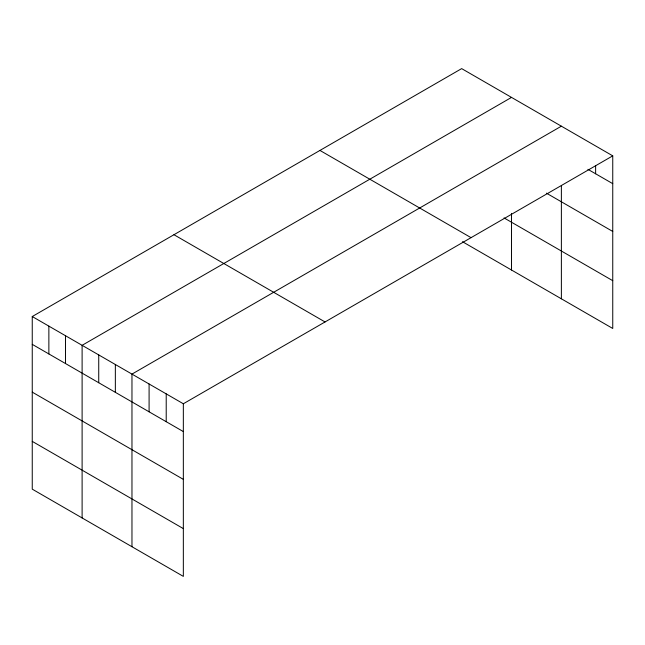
<?xml version="1.0" encoding="UTF-8"?>
<svg xmlns="http://www.w3.org/2000/svg" width="645" height="645" viewBox="0 0 645 645"><rect width="100%" height="100%" fill="white"/><g stroke="black" fill="none" stroke-linecap="round" stroke-linejoin="round"><path stroke-width="0.97" d="M612.75 155.848L183.341 403.762L183.341 576.388L32.25 489.152L32.25 316.534L461.659 68.612L612.75 155.848L612.75 328.466L462.489 241.714M511.517 97.403L82.109 345.317L82.109 517.943M561.376 126.186L131.967 374.1L131.967 546.726M587.918 169.329L612.75 183.664M546.42 193.153L612.75 231.45M504.043 217.921L612.75 280.68M319.952 150.43L471.043 237.658M173.957 234.716L325.048 321.952M32.25 316.534L183.341 403.762M32.25 344.349L183.341 431.586M32.25 392.136L183.341 479.364M32.25 441.374L183.341 528.602M595.625 165.829L595.625 173.779M561.376 185.865L561.376 298.812M511.517 213.374L511.517 270.021M166.216 393.877L166.216 421.693M149.092 383.993L149.092 411.808M115.35 364.506L115.35 392.329M98.733 354.911L98.733 382.735M65.492 335.722L65.492 363.538M48.867 326.128L48.867 353.944"/></g></svg>
